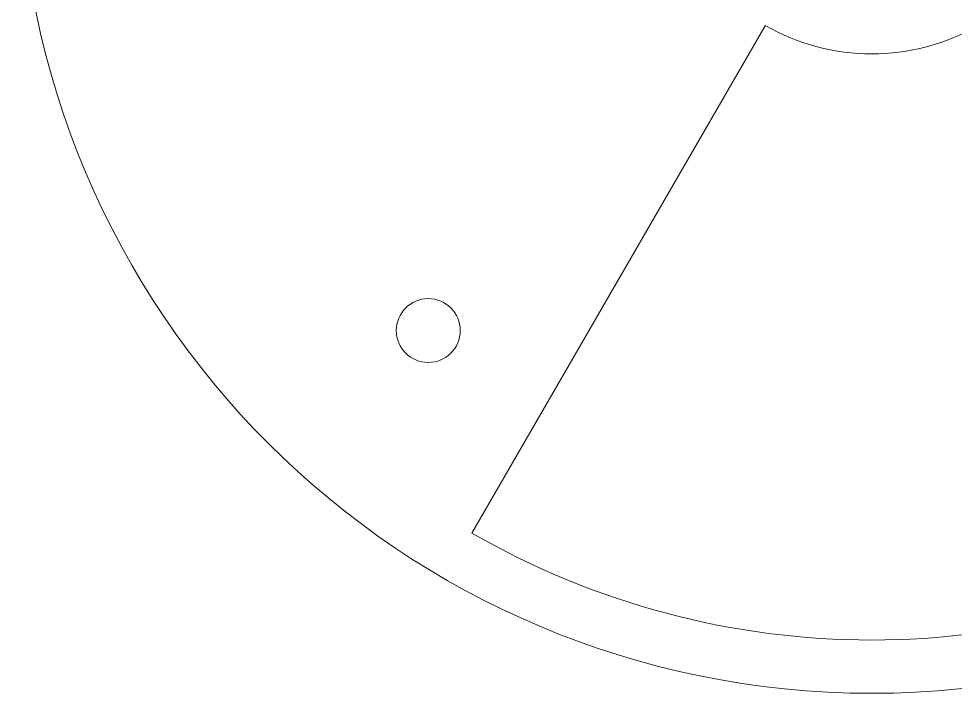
# Model space of a CAD drawing. Header units: millimetres. Extents: x -299 to 252, y -245 to 245.
# Drawn here: x -295 to -207.2, y -245 to -181.7 of the extents above; entities that cross this region are included whole.
import ezdxf

# ---------------------------------------------------------------- set-up
doc = ezdxf.new("R2010")
doc.units = ezdxf.units.MM
doc.header["$MEASUREMENT"] = 0

msp = doc.modelspace()

# ---------------------------------------------------------------- linework, layer by layer
at = {"lineweight": 9}
for points in [[(-135.0011, -165.0006), (-135.0011, -120.8182), (-170.8181, -85.0012), (-215.0006, -85.0012), (-215.0006, -85.0012), (-259.183, -85.0012), (-295, -120.8182), (-295, -165.0006), (-295, -165.0006), (-295, -209.1831), (-259.183, -245), (-215.0006, -245), (-215.0006, -245), (-170.8181, -245), (-135.0011, -209.1831), (-135.0011, -165.0006)], [(-253.598, -210.9535), (-253.598, -209.2993), (-254.9389, -207.9584), (-256.5931, -207.9584), (-256.5931, -207.9584), (-258.2472, -207.9584), (-259.5882, -209.2993), (-259.5882, -210.9535), (-259.5882, -210.9535), (-259.5882, -212.6076), (-258.2472, -213.9485), (-256.5931, -213.9485), (-256.5931, -213.9485), (-254.9389, -213.9485), (-253.598, -212.6076), (-253.598, -210.9535)]]:
    msp.add_open_spline(points, degree=3, knots=[0, 0, 0, 0, 0.2, 0.2, 0.2, 0.2, 0.4, 0.4, 0.4, 0.4, 0.6, 0.6, 0.6, 0.6, 1, 1, 1, 1], dxfattribs=at)
for points in [[(-252.4973, -229.9717), (-252.4973, -229.9717), (-225.0018, -182.3467), (-225.0018, -182.3467)], [(-224.996, -182.3145), (-218.8107, -185.8852), (-211.1904, -185.8852), (-205.0051, -182.3145)], [(-252.5005, -229.9573), (-229.2953, -243.3538), (-200.7059, -243.3538), (-177.5006, -229.9573)]]:
    msp.add_open_spline(points, degree=3, dxfattribs=at)

doc.saveas('drawing.dxf')
